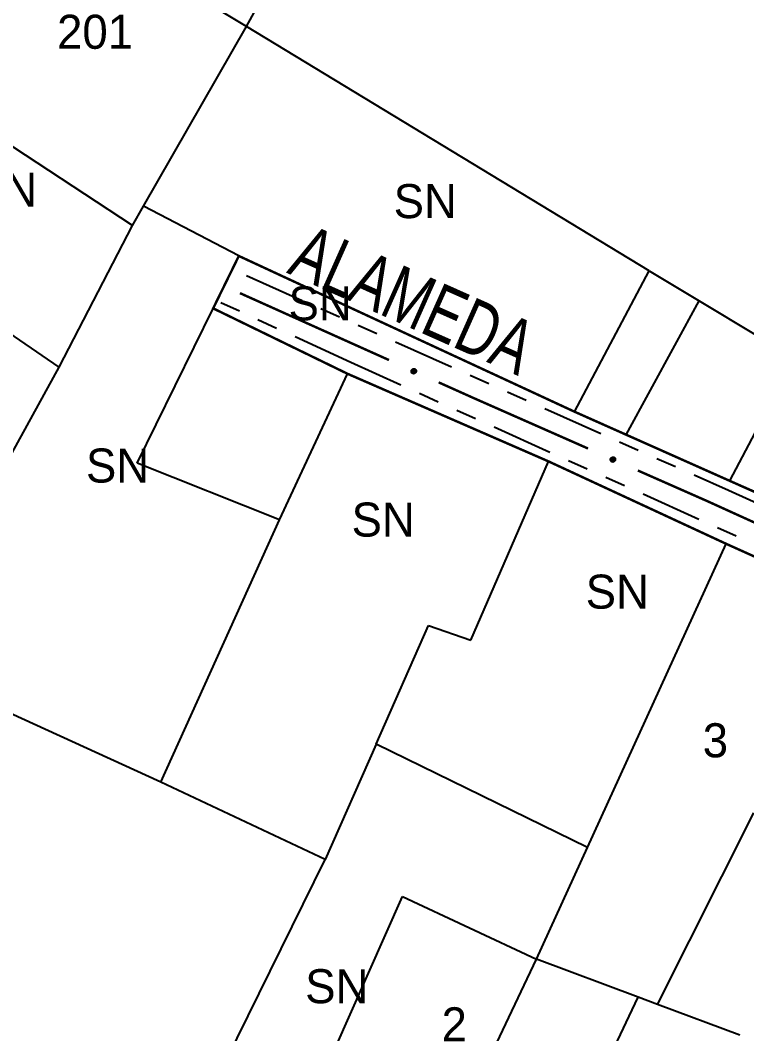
# Model space of a CAD drawing. Extents: x 203555 to 204724, y 4873703 to 4874787.
# Drawn here: x 204424.5 to 204477.9, y 4874122.8 to 4874197.2 of the extents above; entities that cross this region are included whole.
import ezdxf
from ezdxf.enums import TextEntityAlignment as Align

# ---------------------------------------------------------------- set-up
doc = ezdxf.new("R2010")
doc.units = 0
doc.header["$LTSCALE"] = 1.5
doc.header["$MEASUREMENT"] = 0
doc.linetypes.add('TRACO_25', pattern=[8, 3, -1, 1, -1, 1, -1])
for name, color, linetype in [('CD_MALHA_LOTES', 7, 'CONTINUOUS'), ('RU-QUADRA', 210, 'CONTINUOUS'), ('SV-EIXO-RUA-N-PAV', 6, 'CONTINUOUS'), ('SV-RUA-NAO-PAV', 7, 'CONTINUOUS'), ('SV-TXT-RUA-N-PAV', 7, 'CONTINUOUS'), ('Th_NmrPort', 1, 'CONTINUOUS')]:
    doc.layers.add(name, color=color, linetype=linetype)
doc.styles.add('ARIAL', font='ARIAL.SHX')

msp = doc.modelspace()

# ---------------------------------------------------------------- linework, layer by layer
at = {"layer": 'CD_MALHA_LOTES', "linetype": 'Continuous', "flags": 128}
for points in [[(204441.140511, 4874196.716862), (204415.565776, 4874212.064632)], [(204441.140511, 4874196.716862), (204444.983467, 4874203.743088)], [(204432.752538, 4874182.090876), (204408.226223, 4874198.198192)], [(204433.555961, 4874183.514196), (204441.140511, 4874196.716862)], [(204470.716837, 4874178.785654), (204441.140511, 4874196.716862)], [(204427.379766, 4874171.708261), (204402.994145, 4874188.408096)], [(204432.752538, 4874182.090876), (204433.555961, 4874183.514196)], [(204440.569795, 4874179.865009), (204433.555961, 4874183.514196)], [(204427.379766, 4874171.708261), (204432.752538, 4874182.090876)], [(204440.569795, 4874179.865009), (204438.683089, 4874176.018995)], [(204465.226602, 4874168.43146), (204440.569795, 4874179.865009)], [(204465.226602, 4874168.43146), (204470.716837, 4874178.785654)], [(204470.716837, 4874178.785654), (204474.37979, 4874176.579727)], [(204469.011949, 4874166.74623), (204474.37979, 4874176.579727)], [(204474.37979, 4874176.579727), (204478.616732, 4874174.028128)], [(204433.112584, 4874164.663625), (204438.683089, 4874176.018995)], [(204438.683089, 4874176.018995), (204448.56021, 4874171.213714)], [(204476.645486, 4874163.347791), (204481.524681, 4874172.62236)], [(204415.482951, 4874150.079923), (204427.379766, 4874171.708261)], [(204443.555532, 4874160.487727), (204448.56021, 4874171.213714)], [(204448.56021, 4874171.213714), (204463.310725, 4874164.787387)], [(204469.011949, 4874166.74623), (204465.226602, 4874168.43146)], [(204476.645486, 4874163.347791), (204469.011949, 4874166.74623)], [(204443.555532, 4874160.487727), (204433.112584, 4874164.663625)], [(204457.605669, 4874151.661162), (204463.310725, 4874164.787387)], [(204463.310725, 4874164.787387), (204476.358407, 4874158.736172)], [(204486.500102, 4874159.014312), (204476.645486, 4874163.347791)], [(204434.847573, 4874141.235944), (204443.555532, 4874160.487727)], [(204466.173139, 4874136.448236), (204476.358407, 4874158.736172)], [(204476.358407, 4874158.736172), (204486.110163, 4874154.343232)], [(204450.650651, 4874144.034855), (204454.496854, 4874152.74754)], [(204454.496854, 4874152.74754), (204457.605669, 4874151.661162)], [(204434.847573, 4874141.235944), (204415.482951, 4874150.079923)], [(204450.650651, 4874144.034855), (204446.904808, 4874135.549513)], [(204466.173139, 4874136.448236), (204450.650651, 4874144.034855)], [(204446.904808, 4874135.549513), (204434.847573, 4874141.235944)], [(204471.326459, 4874124.911083), (204478.392371, 4874138.97826)], [(204462.423357, 4874128.230657), (204466.173139, 4874136.448236)], [(204433.99128, 4874109.311423), (204446.904808, 4874135.549513)], [(204442.594459, 4874110.332181), (204452.587691, 4874132.836915)], [(204452.587691, 4874132.836915), (204462.423357, 4874128.230657)], [(204452.06575, 4874106.418399), (204462.423357, 4874128.230657)], [(204469.891275, 4874125.4462), (204462.423357, 4874128.230657)], [(204459.449574, 4874103.367212), (204469.891275, 4874125.4462)], [(204471.326459, 4874124.911083), (204469.891275, 4874125.4462)], [(204477.359194, 4874122.661743), (204471.326459, 4874124.911083)]]:
    msp.add_lwpolyline(points, dxfattribs=at)
at = {"layer": 'RU-QUADRA', "linetype": 'Continuous', "const_width": 0.18, "flags": 128}
msp.add_lwpolyline([(204542.721933, 4874133.930659), (204476.645486, 4874163.347791), (204469.011949, 4874166.74623), (204465.226602, 4874168.43146), (204440.569795, 4874179.865009), (204438.683089, 4874176.018995), (204448.56021, 4874171.213714), (204463.310725, 4874164.787387), (204476.358407, 4874158.736172), (204486.110163, 4874154.343232)], dxfattribs=at)
at = {"layer": 'SV-EIXO-RUA-N-PAV', "const_width": 0.18}
for points in [[(204440.648153, 4874177.139376), (204451.596045, 4874172.225755)], [(204455.245342, 4874170.587881), (204457.06999, 4874169.768944)], [(204457.06999, 4874169.768944), (204457.80052, 4874169.441069)], [(204457.80052, 4874169.441069), (204466.217812, 4874165.729507)], [(204469.877796, 4874164.115656), (204474.452776, 4874162.098342)], [(204474.452776, 4874162.098342), (204474.952886, 4874161.877821)], [(204474.952886, 4874161.877821), (204480.829703, 4874159.211405)]]:
    msp.add_lwpolyline(points, dxfattribs=at)
at = {"layer": 'SV-EIXO-RUA-N-PAV'}
for points in [[(204453.334684, 4874171.56608), (204453.380146, 4874171.584116), (204453.422906, 4874171.590322), (204453.460059, 4874171.585232), (204453.491718, 4874171.572174), (204453.522602, 4874171.555167), (204453.549956, 4874171.53115), (204453.574412, 4874171.49777), (204453.592825, 4874171.452293), (204453.596303, 4874171.408072), (204453.593262, 4874171.37138), (204453.581547, 4874171.337584), (204453.564522, 4874171.307859), (204453.538636, 4874171.28027), (204453.504566, 4874171.255816), (204453.458389, 4874171.238408), (204453.416427, 4874171.232612), (204453.380619, 4874171.238478), (204453.346718, 4874171.250471), (204453.315396, 4874171.268212), (204453.28868, 4874171.291942), (204453.264121, 4874171.326289), (204453.247543, 4874171.372094), (204453.241285, 4874171.41388), (204453.246646, 4874171.44976), (204453.259205, 4874171.482871), (204453.275887, 4874171.514054), (204453.298884, 4874171.542557), (204453.334684, 4874171.56608)], [(204467.96075, 4874165.081275), (204468.006092, 4874165.09961), (204468.04881, 4874165.106096), (204468.085996, 4874165.101251), (204468.11774, 4874165.088401), (204468.148735, 4874165.071597), (204468.176246, 4874165.047761), (204468.200921, 4874165.014542), (204468.219633, 4874164.969187), (204468.223401, 4874164.92499), (204468.220602, 4874164.888279), (204468.209108, 4874164.854407), (204468.19228, 4874164.82457), (204468.166575, 4874164.796811), (204468.132667, 4874164.772135), (204468.086606, 4874164.754423), (204468.044682, 4874164.748351), (204468.008837, 4874164.753982), (204467.974857, 4874164.765752), (204467.94342, 4874164.783287), (204467.916549, 4874164.80684), (204467.891764, 4874164.841026), (204467.874885, 4874164.88672), (204467.868352, 4874164.928464), (204467.873478, 4874164.964379), (204467.885819, 4874164.997571), (204467.902295, 4874165.028864), (204467.925104, 4874165.057517), (204467.96075, 4874165.081275)]]:
    msp.add_lwpolyline(points, close=True, dxfattribs=at)
for points in [[(204453.241285, 4874171.41388), (204453.564522, 4874171.307859)], [(204453.245984, 4874171.391184), (204453.546835, 4874171.295044)], [(204453.246646, 4874171.44976), (204453.581547, 4874171.337584)], [(204453.246817, 4874171.429697), (204453.570076, 4874171.3235)], [(204453.247543, 4874171.372094), (204453.538636, 4874171.28027)], [(204453.255119, 4874171.464858), (204453.58473, 4874171.352818)], [(204453.259205, 4874171.482871), (204453.593262, 4874171.37138)], [(204453.259962, 4874171.349015), (204453.518614, 4874171.268823)], [(204453.264121, 4874171.326289), (204453.504566, 4874171.255816)], [(204453.27145, 4874171.497911), (204453.590974, 4874171.39339)], [(204453.275887, 4874171.514054), (204453.596303, 4874171.408072)], [(204453.282399, 4874171.309032), (204453.47421, 4874171.249865)], [(204453.28868, 4874171.291942), (204453.458389, 4874171.238408)], [(204453.291643, 4874171.52624), (204453.590562, 4874171.432462)], [(204453.298884, 4874171.542557), (204453.592825, 4874171.452293)], [(204453.306258, 4874171.27888), (204453.431354, 4874171.237691)], [(204453.315396, 4874171.268212), (204453.416427, 4874171.232612)], [(204453.316815, 4874171.552333), (204453.579633, 4874171.474758)], [(204453.334684, 4874171.56608), (204453.574412, 4874171.49777)], [(204453.359847, 4874171.574898), (204453.555265, 4874171.517104)], [(204453.380146, 4874171.584116), (204453.549956, 4874171.53115)], [(204453.404506, 4874171.587759), (204453.527799, 4874171.545884)], [(204453.422906, 4874171.590322), (204453.522602, 4874171.555167)], [(204467.868352, 4874164.928464), (204468.19228, 4874164.82457)], [(204467.873201, 4874164.9058), (204468.174677, 4874164.811639)], [(204467.873478, 4874164.964379), (204468.209108, 4874164.854407)], [(204467.873781, 4874164.944318), (204468.197731, 4874164.840247)], [(204467.874885, 4874164.88672), (204468.166575, 4874164.796811)], [(204467.881852, 4874164.979532), (204468.212192, 4874164.869661)], [(204467.885819, 4874164.997571), (204468.220602, 4874164.888279)], [(204467.887455, 4874164.863723), (204468.146629, 4874164.785233)], [(204467.891764, 4874164.841026), (204468.132667, 4874164.772135)], [(204467.897965, 4874165.012692), (204468.218169, 4874164.910273)], [(204467.902295, 4874165.028864), (204468.223401, 4874164.92499)], [(204467.910155, 4874164.823888), (204468.10235, 4874164.765984)], [(204467.916549, 4874164.80684), (204468.086606, 4874164.754423)], [(204467.917971, 4874165.041153), (204468.217501, 4874164.949341)], [(204467.925104, 4874165.057517), (204468.219633, 4874164.969187)], [(204467.934211, 4874164.793894), (204468.059576, 4874164.753528)], [(204467.942971, 4874165.067411), (204468.206293, 4874164.991565)], [(204467.94342, 4874164.783287), (204468.044682, 4874164.748351)], [(204467.96075, 4874165.081275), (204468.200921, 4874165.014542)], [(204467.985854, 4874165.090258), (204468.181647, 4874165.03375)], [(204468.006092, 4874165.09961), (204468.176246, 4874165.047761)], [(204468.030427, 4874165.103412), (204468.153993, 4874165.062348)], [(204468.04881, 4874165.106096), (204468.148735, 4874165.071597)]]:
    msp.add_lwpolyline(points, dxfattribs=at)
at = {"layer": 'SV-RUA-NAO-PAV', "linetype": 'TRACO_25'}
for points in [[(204441.121114, 4874178.439827, 11.112728), (204476.532475, 4874162.661602, 11.36009), (204525.467338, 4874140.632121, 11.656924), (204544.720427, 4874132.61344, 11.384827)], [(204543.361152, 4874129.668758, 11.508508), (204507.1866, 4874145.733446, 11.632189), (204448.785315, 4874172.038797, 11.533243), (204438.952638, 4874176.568465, 11.112728)]]:
    msp.add_polyline3d(points, dxfattribs=at)

# ---------------------------------------------------------------- texts
at = {"layer": 'SV-TXT-RUA-N-PAV', "style": 'ARIAL', "width": 0.7}
msp.add_text('ALAMEDA', height=4, rotation=336, dxfattribs=at).set_placement((204444.019468, 4874178.648436))
at = {"layer": 'Th_NmrPort', "color": 1}
for s, p in [('201', (204427.220744, 4874196.324565)), ('SN', (204421.105023, 4874184.736885)), ('SN', (204451.940027, 4874183.891808)), ('SN', (204444.22093, 4874176.384885)), ('SN', (204429.340614, 4874164.480632)), ('SN', (204448.850362, 4874160.512548)), ('SN', (204466.045394, 4874155.221769)), ('3', (204474.64291, 4874144.309537)), ('SN', (204445.444391, 4874126.254414)), ('2', (204455.461783, 4874123.455398))]:
    msp.add_text(s, height=2.5, dxfattribs=at).set_placement(p, align=Align.MIDDLE_LEFT)

doc.saveas('drawing.dxf')
